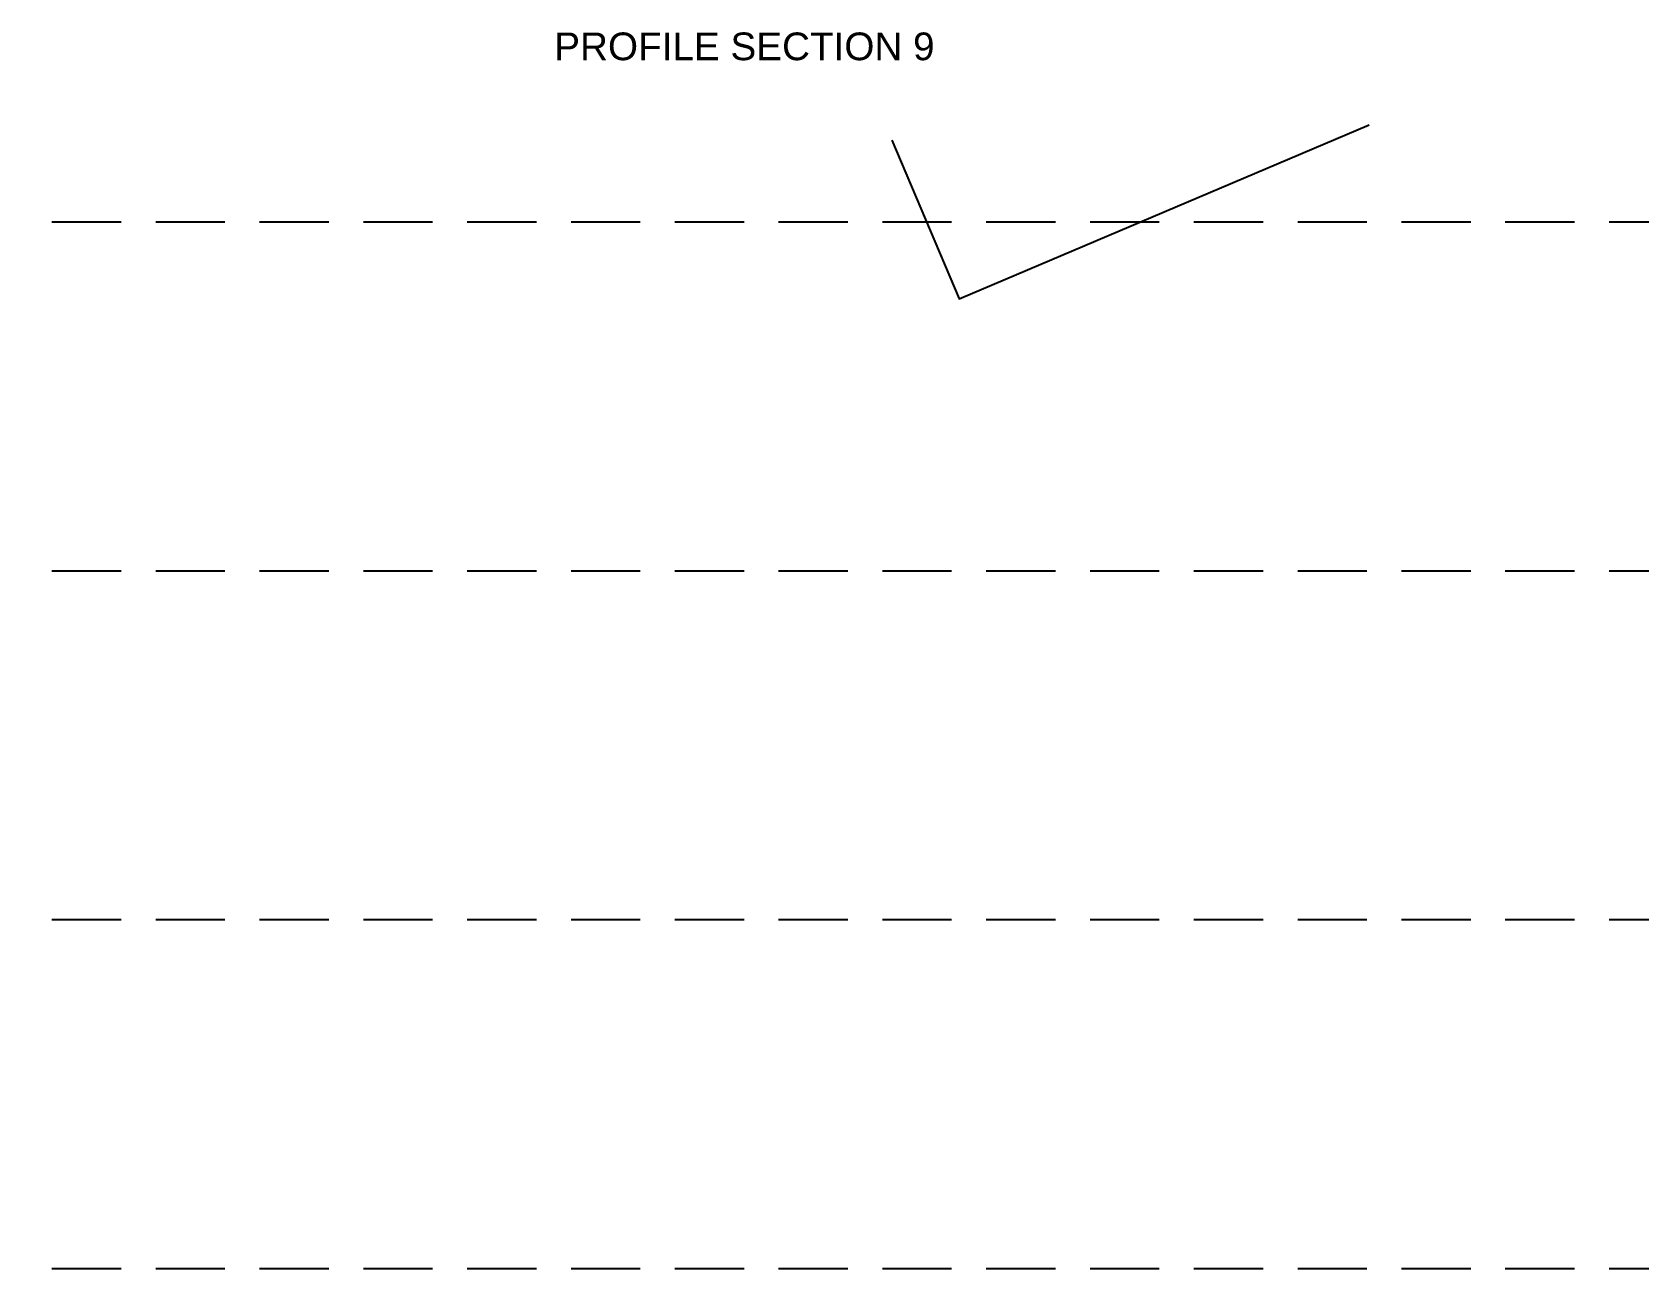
# Model space of a CAD drawing. Header units: millimetres. Extents: x 1066295 to 1300022, y -5734212 to -5454663.
# Drawn here: x 1220111 to 1234621, y -5563843 to -5552677 of the extents above; entities that cross this region are included whole.
import ezdxf

# ---------------------------------------------------------------- set-up
doc = ezdxf.new("R2010")
doc.units = ezdxf.units.MM
doc.header["$LTSCALE"] = 1000
doc.header["$MEASUREMENT"] = 0
for name, pattern in [('AUDIT_D_120904163729-0', [0]), ('T9_PROFILE SECTIONS$0$HIDDEN2', [0.1875, 0.125, -0.0625]), ('T9_PROFILE SECTIONS$0$T8_PROFILE SECTIONS$0$PHANTOM2', [1.25, 0.625, -0.125, 0.125, -0.125, 0.125, -0.125])]:
    doc.linetypes.add(name, pattern=pattern)
doc.layers.get('0').update_dxf_attribs({"linetype": 'AUDIT_D_120904163729-0'})
doc.layers.add('T9_PROFILE SECTIONS$0$LEVEL', color=7, linetype='Continuous')
doc.layers.add('T9_PROFILE SECTIONS$0$T8_PROFILE SECTIONS$0$A-PROFILE SECTIONS', color=81, linetype='T9_PROFILE SECTIONS$0$T8_PROFILE SECTIONS$0$PHANTOM2')
doc.styles.add('T9_PROFILE SECTIONS$0$T8_PROFILE SECTIONS$0$arial', font='sanss___.ttf')

# ---------------------------------------------------------------- blocks, each defined once
blk = doc.blocks.new('T9_PROFILE SECTIONS')
at = {"linetype": 'ByBlock', "elevation": -0.01}
blk.add_lwpolyline([(1229619.8453, -5551254.9895), (1230227.5968, -5552686.8295), (1233930.1262, -5551115.2729)], dxfattribs=at)
at = {"layer": 'T9_PROFILE SECTIONS$0$LEVEL', "color": 8, "linetype": 'T9_PROFILE SECTIONS$0$HIDDEN2', "ltscale": 5}
for p, q in [((1261097.5948, -5551995.054, -0.01), (1103452.4742, -5551995.054, -0.01)), ((1261097.5948, -5555145.054, -0.01), (1103452.4742, -5555145.054, -0.01)), ((1261097.5948, -5558295.054, -0.01), (1103452.4742, -5558295.054, -0.01)), ((1261097.5948, -5561445.054, -0.01), (1103452.4742, -5561445.054, -0.01))]:
    blk.add_line(p, q, dxfattribs=at)
at = {"layer": 'T9_PROFILE SECTIONS$0$T8_PROFILE SECTIONS$0$A-PROFILE SECTIONS', "linetype": 'ByBlock', "insert": (1226571.3345, -5550536.2348), "char_height": 250, "attachment_point": 7, "style": 'T9_PROFILE SECTIONS$0$T8_PROFILE SECTIONS$0$arial'}
blk.add_mtext_dynamic_manual_height_columns('{\\f@Arial Unicode MS|b0|i0|c0|p34;PROFILE SECTION 9}', width=4288.211091, gutter_width=500, heights=[0], dxfattribs=at)

msp = doc.modelspace()

# ---------------------------------------------------------------- block references
at = {"linetype": 'ByBlock'}
msp.add_blockref('T9_PROFILE SECTIONS', (-1745, -2398, 0), dxfattribs=at)

doc.saveas('drawing.dxf')
